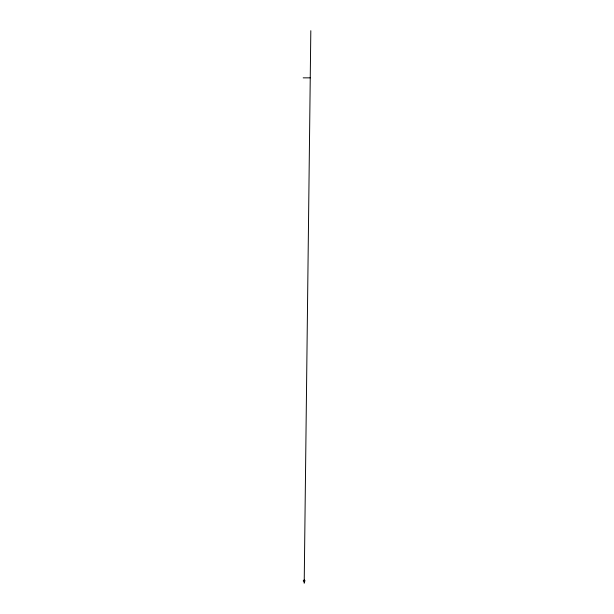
<?xml version="1.0" encoding="UTF-8"?>
<svg xmlns="http://www.w3.org/2000/svg" width="614" height="614" viewBox="0 0 614 614"><rect width="100%" height="100%" fill="white"/><g stroke="black" fill="none" stroke-linecap="round" stroke-linejoin="round"><path stroke-width="0.92" d="M310.814 30.7L304.206 583.3M303.186 580.921L305.219 580.875M303.186 77.848L310.247 77.848M304.176 579.746L304.237 582.287"/></g></svg>
